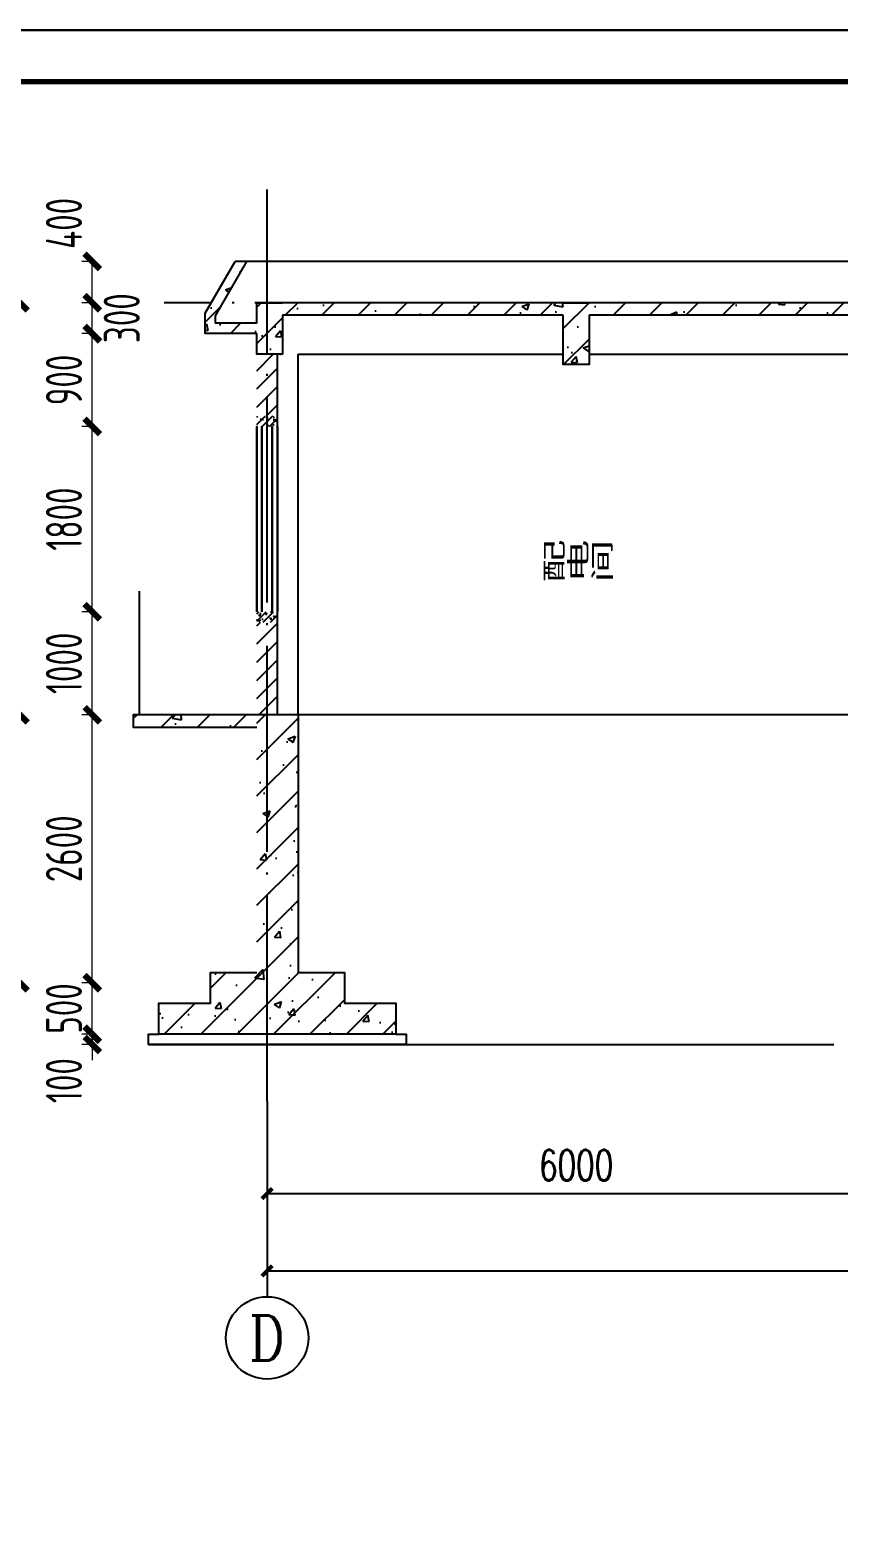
# Model space of a CAD drawing. Header units: millimetres. Extents: x 1742399 to 4898386, y 2481636 to 5226310.
# Drawn here: x 2252150 to 2260000, y 2601581 to 2616214 of the extents above; entities that cross this region are included whole.
import ezdxf
from ezdxf.enums import TextEntityAlignment as Align

# ---------------------------------------------------------------- set-up
doc = ezdxf.new("R2010")
doc.units = ezdxf.units.MM
doc.header["$LTSCALE"] = 1000
doc.linetypes.add('DOTE', pattern=[2.42, 2, -0.2, 0.02, -0.2])
for name, color, linetype in [('AXIS', 3, 'Continuous'), ('AXIS_TEXT', 7, 'Continuous'), ('DOTE', 1, 'DOTE'), ('PUB_DIM', 3, 'Continuous'), ('PUB_TITLE', 4, 'Continuous'), ('TWT_DIM', 3, 'Continuous'), ('YHG_文字', 7, 'Continuous'), ('YHJ_剖面_梁板', 4, 'Continuous'), ('YHJ_平面_砖墙', 4, 'Continuous'), ('YHJ_看线', 144, 'Continuous'), ('YHJ_门窗细线', 160, 'Continuous'), ('附属构件', 6, 'Continuous')]:
    doc.layers.add(name, color=color, linetype=linetype)
doc.styles.add('_TCH_AXIS', font='COMPLEX', dxfattribs={"bigfont": 'GBCBIG'})
doc.styles.add('_TCH_DIM_T3', font='SIMPLEX', dxfattribs={"width": 0.705882, "bigfont": 'GBCBIG'})
doc.styles.add('COMPLEX', font='COMPLEX')
doc.styles.add('TSSD_Rein', font='TSSDENG', dxfattribs={"width": 0.7, "bigfont": '@1HZTXT'})
doc.styles.add('TSSD_REIN_T3', font='tssdeng.shx', dxfattribs={"width": 0.7, "bigfont": 'hztxt.shx'})
doc.dimstyles.new('_TCH_ARCH&&100', dxfattribs={"dimtxt": 350, "dimasz": 150, "dimexe": 100, "dimexo": 200, "dimgap": 100, "dimtad": 1, "dimdec": 0, "dimzin": 0, "dimdsep": 46, "dimtxsty": 'TSSD_REIN_T3', "dimblk": 'ARCHTICK', "dimcen": 0.09, "dimclrt": 7, "dimazin": 2, "dimtfac": 1, "dimtdec": 0, "dimtix": 1, "dimtmove": 2, "dimatfit": 3, "dimfxl": 1, "dimfxlon": 1, "dimtolj": 1, "dimtzin": 0, "dimlwd": 18, "dimlwe": 18, "dimarcsym": 0})
doc.dimstyles.new('_TCH_ARCH_M_M&&100', dxfattribs={"dimtxt": 297.5, "dimasz": 100, "dimexe": 250, "dimexo": 300, "dimgap": 126.25, "dimtad": 1, "dimdec": 0, "dimzin": 0, "dimdsep": 46, "dimtxsty": '_TCH_DIM_T3', "dimblk": 'ARCHTICK', "dimcen": 0.09, "dimclrt": 7, "dimazin": 2, "dimtfac": 1, "dimtdec": 0, "dimtix": 1, "dimtmove": 2, "dimatfit": 3, "dimfxl": 75, "dimtolj": 1, "dimtzin": 0, "dimarcsym": 0})
doc.dimstyles.new('_TWT_ARCH&&100', dxfattribs={"dimtxt": 297.5, "dimasz": 100, "dimexe": 250, "dimexo": 300, "dimgap": 126.25, "dimtad": 1, "dimdec": 0, "dimzin": 0, "dimdsep": 46, "dimtxsty": '_TCH_DIM_T3', "dimblk": 'ARCHTICK', "dimcen": 0.09, "dimclrt": 7, "dimazin": 2, "dimtfac": 1, "dimtdec": 0, "dimtix": 1, "dimtmove": 2, "dimatfit": 3, "dimfxl": 75, "dimtolj": 1, "dimtzin": 0, "dimarcsym": 0})

# ---------------------------------------------------------------- blocks, each defined once
blk = doc.blocks.new('HAYJZ A3')
blk.add_lwpolyline([(4975, -403417), (46975, -403417), (46975, -433117), (4975, -433117), (4975, -403417)])
at = {"const_width": 50}
blk.add_lwpolyline([(7475, -403917), (46475, -403917), (46475, -432617), (7475, -432617), (7475, -403917)], dxfattribs=at)
at = {"layer": 'PUB_TITLE'}
blk.add_lwpolyline([(4975, -433117), (46975, -433117), (46975, -403417), (4975, -403417)], close=True, dxfattribs=at)
blk = doc.blocks.new('_ArchTick')
at = {"color": 0, "linetype": 'ByBlock', "const_width": 0.4}
blk.add_lwpolyline([(-0.5, -0.5), (0.5, 0.5)], dxfattribs=at)
blk = doc.blocks.new('*D435')
at = {"layer": 'Defpoints', "color": 0, "transparency": 16777216}
for p in [(2254450, 2605419), (2269850, 2605419), (2269850, 2604172)]:
    blk.add_point(p, dxfattribs=at)
at = {"layer": 'TWT_DIM', "color": 0, "lineweight": -2, "transparency": 16777216}
for p, q in [((2254450, 2605119), (2254450, 2603922)), ((2269850, 2605119), (2269850, 2603922)), ((2254450, 2604172), (2269850, 2604172))]:
    blk.add_line(p, q, dxfattribs=at)
at = {"layer": 'TWT_DIM', "color": 0, "lineweight": -2, "transparency": 16777216, "xscale": 100, "yscale": 100, "zscale": 100, "rotation": 180}
blk.add_blockref('_ArchTick', (2254450, 2604172), dxfattribs=at)
at = {"layer": 'TWT_DIM', "color": 0, "lineweight": -2, "transparency": 16777216, "xscale": 100, "yscale": 100, "zscale": 100}
blk.add_blockref('_ArchTick', (2269850, 2604172), dxfattribs=at)
at = {"layer": 'TWT_DIM', "color": 7, "transparency": 16777216, "insert": (2262150, 2604447), "char_height": 297.5, "attachment_point": 5, "style": '_TCH_DIM_T3'}
blk.add_mtext('\\A1;15400', dxfattribs=at)
blk = doc.blocks.new('_AXISO')
blk.add_circle((0, 0), 0.5)
at = {"layer": 'AXIS_TEXT', "style": 'COMPLEX', "width": 1.041667}
blk.add_attdef('A', text='', height=0.56, dxfattribs=at).set_placement((-0.25, -0.28), (0.25, -0.28), align=Align.FIT)
blk = doc.blocks.new('*D436')
at = {"layer": 'Defpoints', "color": 0, "transparency": 16777216}
for p in [(2254450, 2605819), (2260450, 2605819), (2260450, 2604923)]:
    blk.add_point(p, dxfattribs=at)
at = {"layer": 'PUB_DIM', "color": 0, "lineweight": -2, "transparency": 16777216}
for p, q in [((2254450, 2605519), (2254450, 2604673)), ((2260450, 2605519), (2260450, 2604673)), ((2254450, 2604923), (2260450, 2604923))]:
    blk.add_line(p, q, dxfattribs=at)
at = {"layer": 'PUB_DIM', "color": 0, "lineweight": -2, "transparency": 16777216, "xscale": 100, "yscale": 100, "zscale": 100, "rotation": 180}
blk.add_blockref('_ArchTick', (2254450, 2604923), dxfattribs=at)
at = {"layer": 'PUB_DIM', "color": 0, "lineweight": -2, "transparency": 16777216, "xscale": 100, "yscale": 100, "zscale": 100}
blk.add_blockref('_ArchTick', (2260450, 2604923), dxfattribs=at)
at = {"layer": 'PUB_DIM', "color": 7, "transparency": 16777216, "insert": (2257450, 2605198), "char_height": 297.5, "attachment_point": 5, "style": '_TCH_DIM_T3'}
blk.add_mtext('\\A1;6000', dxfattribs=at)
blk = doc.blocks.new('*D438')
at = {"layer": 'Defpoints', "color": 0, "transparency": 16777216}
for p in [(2252753, 2606469), (2253482, 2606469), (2253482, 2606369)]:
    blk.add_point(p, dxfattribs=at)
at = {"layer": 'PUB_DIM', "color": 0, "lineweight": 18, "transparency": 16777216}
for p, q in [((2252753, 2606469), (2252753, 2606619)), ((2252754, 2606469), (2252653, 2606469)), ((2252753, 2606369), (2252753, 2606469)), ((2252754, 2606369), (2252653, 2606369)), ((2252753, 2606369), (2252753, 2606219))]:
    blk.add_line(p, q, dxfattribs=at)
at = {"layer": 'PUB_DIM', "color": 0, "lineweight": 18, "transparency": 16777216, "xscale": 150, "yscale": 150, "zscale": 150}
for p, rotation in [((2252753, 2606469), 270), ((2252753, 2606369), 90)]:
    blk.add_blockref('_ArchTick', p, dxfattribs=dict(at, rotation=rotation))
at = {"layer": 'PUB_DIM', "color": 7, "transparency": 16777216, "insert": (2252478, 2606019), "char_height": 350, "attachment_point": 5, "rotation": 90, "style": 'TSSD_REIN_T3'}
blk.add_mtext('\\A1;100', dxfattribs=at)
blk = doc.blocks.new('*D439')
at = {"layer": 'Defpoints', "color": 0, "transparency": 16777216}
for p in [(2252753, 2606969), (2253482, 2606969), (2253482, 2606469)]:
    blk.add_point(p, dxfattribs=at)
at = {"layer": 'PUB_DIM', "color": 0, "lineweight": 18, "transparency": 16777216}
for p, q in [((2252753, 2606969), (2252753, 2607119)), ((2252754, 2606969), (2252653, 2606969)), ((2252753, 2606469), (2252753, 2606969)), ((2252754, 2606469), (2252653, 2606469)), ((2252753, 2606469), (2252753, 2606319))]:
    blk.add_line(p, q, dxfattribs=at)
at = {"layer": 'PUB_DIM', "color": 0, "lineweight": 18, "transparency": 16777216, "xscale": 150, "yscale": 150, "zscale": 150}
for p, rotation in [((2252753, 2606969), 270), ((2252753, 2606469), 90)]:
    blk.add_blockref('_ArchTick', p, dxfattribs=dict(at, rotation=rotation))
at = {"layer": 'PUB_DIM', "color": 7, "transparency": 16777216, "insert": (2252478, 2606719), "char_height": 350, "attachment_point": 5, "rotation": 90, "style": 'TSSD_REIN_T3'}
blk.add_mtext('\\A1;500', dxfattribs=at)
blk = doc.blocks.new('*D440')
at = {"layer": 'Defpoints', "color": 0, "transparency": 16777216}
for p in [(2252753, 2609569), (2253482, 2609569), (2253482, 2606969)]:
    blk.add_point(p, dxfattribs=at)
at = {"layer": 'PUB_DIM', "color": 0, "lineweight": 18, "transparency": 16777216}
for p, q in [((2252754, 2609569), (2252653, 2609569)), ((2252753, 2606969), (2252753, 2609569)), ((2252754, 2606969), (2252653, 2606969))]:
    blk.add_line(p, q, dxfattribs=at)
at = {"layer": 'PUB_DIM', "color": 0, "lineweight": 18, "transparency": 16777216, "xscale": 150, "yscale": 150, "zscale": 150}
for p, rotation in [((2252753, 2609569), 90), ((2252753, 2606969), 270)]:
    blk.add_blockref('_ArchTick', p, dxfattribs=dict(at, rotation=rotation))
at = {"layer": 'PUB_DIM', "color": 7, "transparency": 16777216, "insert": (2252478, 2608269), "char_height": 350, "attachment_point": 5, "rotation": 90, "style": 'TSSD_REIN_T3'}
blk.add_mtext('\\A1;2600', dxfattribs=at)
blk = doc.blocks.new('*D441')
at = {"layer": 'Defpoints', "color": 0, "transparency": 16777216}
for p in [(2252753, 2610569), (2253482, 2610569), (2253482, 2609569)]:
    blk.add_point(p, dxfattribs=at)
at = {"layer": 'PUB_DIM', "color": 0, "lineweight": 18, "transparency": 16777216}
for p, q in [((2252754, 2610569), (2252653, 2610569)), ((2252753, 2609569), (2252753, 2610569)), ((2252754, 2609569), (2252653, 2609569))]:
    blk.add_line(p, q, dxfattribs=at)
at = {"layer": 'PUB_DIM', "color": 0, "lineweight": 18, "transparency": 16777216, "xscale": 150, "yscale": 150, "zscale": 150}
for p, rotation in [((2252753, 2610569), 90), ((2252753, 2609569), 270)]:
    blk.add_blockref('_ArchTick', p, dxfattribs=dict(at, rotation=rotation))
at = {"layer": 'PUB_DIM', "color": 7, "transparency": 16777216, "insert": (2252478, 2610069), "char_height": 350, "attachment_point": 5, "rotation": 90, "style": 'TSSD_REIN_T3'}
blk.add_mtext('\\A1;1000', dxfattribs=at)
blk = doc.blocks.new('*D442')
at = {"layer": 'Defpoints', "color": 0, "transparency": 16777216}
for p in [(2252753, 2612369), (2253482, 2612369), (2253482, 2610569)]:
    blk.add_point(p, dxfattribs=at)
at = {"layer": 'PUB_DIM', "color": 0, "lineweight": 18, "transparency": 16777216}
for p, q in [((2252754, 2612369), (2252653, 2612369)), ((2252753, 2610569), (2252753, 2612369)), ((2252754, 2610569), (2252653, 2610569))]:
    blk.add_line(p, q, dxfattribs=at)
at = {"layer": 'PUB_DIM', "color": 0, "lineweight": 18, "transparency": 16777216, "xscale": 150, "yscale": 150, "zscale": 150}
for p, rotation in [((2252753, 2612369), 90), ((2252753, 2610569), 270)]:
    blk.add_blockref('_ArchTick', p, dxfattribs=dict(at, rotation=rotation))
at = {"layer": 'PUB_DIM', "color": 7, "transparency": 16777216, "insert": (2252478, 2611469), "char_height": 350, "attachment_point": 5, "rotation": 90, "style": 'TSSD_REIN_T3'}
blk.add_mtext('\\A1;1800', dxfattribs=at)
blk = doc.blocks.new('*D443')
at = {"layer": 'Defpoints', "color": 0, "transparency": 16777216}
for p in [(2252753, 2613269), (2253482, 2613269), (2253482, 2612369)]:
    blk.add_point(p, dxfattribs=at)
at = {"layer": 'PUB_DIM', "color": 0, "lineweight": 18, "transparency": 16777216}
for p, q in [((2252754, 2613269), (2252653, 2613269)), ((2252753, 2612369), (2252753, 2613269)), ((2252754, 2612369), (2252653, 2612369))]:
    blk.add_line(p, q, dxfattribs=at)
at = {"layer": 'PUB_DIM', "color": 0, "lineweight": 18, "transparency": 16777216, "xscale": 150, "yscale": 150, "zscale": 150}
for p, rotation in [((2252753, 2613269), 90), ((2252753, 2612369), 270)]:
    blk.add_blockref('_ArchTick', p, dxfattribs=dict(at, rotation=rotation))
at = {"layer": 'PUB_DIM', "color": 7, "transparency": 16777216, "insert": (2252478, 2612819), "char_height": 350, "attachment_point": 5, "rotation": 90, "style": 'TSSD_REIN_T3'}
blk.add_mtext('\\A1;900', dxfattribs=at)
blk = doc.blocks.new('*D444')
at = {"layer": 'Defpoints', "color": 0, "transparency": 16777216}
for p in [(2252753, 2613569), (2253482, 2613569), (2253482, 2613269)]:
    blk.add_point(p, dxfattribs=at)
at = {"layer": 'PUB_DIM', "color": 0, "lineweight": 18, "transparency": 16777216}
for p, q in [((2252754, 2613569), (2252653, 2613569)), ((2252753, 2613269), (2252753, 2613569)), ((2252754, 2613269), (2252653, 2613269))]:
    blk.add_line(p, q, dxfattribs=at)
at = {"layer": 'PUB_DIM', "color": 0, "lineweight": 18, "transparency": 16777216, "xscale": 150, "yscale": 150, "zscale": 150}
for p, rotation in [((2252753, 2613569), 90), ((2252753, 2613269), 270)]:
    blk.add_blockref('_ArchTick', p, dxfattribs=dict(at, rotation=rotation))
at = {"layer": 'PUB_DIM', "color": 7, "transparency": 16777216, "insert": (2253039, 2613419), "char_height": 350, "attachment_point": 5, "rotation": 90, "style": 'TSSD_REIN_T3'}
blk.add_mtext('\\A1;300', dxfattribs=at)
blk = doc.blocks.new('*D445')
at = {"layer": 'Defpoints', "color": 0, "transparency": 16777216}
for p in [(2252753, 2613969), (2253482, 2613969), (2253482, 2613569)]:
    blk.add_point(p, dxfattribs=at)
at = {"layer": 'PUB_DIM', "color": 0, "lineweight": 18, "transparency": 16777216}
for p, q in [((2252754, 2613969), (2252653, 2613969)), ((2252753, 2613569), (2252753, 2613969)), ((2252754, 2613569), (2252653, 2613569))]:
    blk.add_line(p, q, dxfattribs=at)
at = {"layer": 'PUB_DIM', "color": 0, "lineweight": 18, "transparency": 16777216, "xscale": 150, "yscale": 150, "zscale": 150}
for p, rotation in [((2252753, 2613969), 90), ((2252753, 2613569), 270)]:
    blk.add_blockref('_ArchTick', p, dxfattribs=dict(at, rotation=rotation))
at = {"layer": 'PUB_DIM', "color": 7, "transparency": 16777216, "insert": (2252478, 2614339), "char_height": 350, "attachment_point": 5, "rotation": 90, "style": 'TSSD_REIN_T3'}
blk.add_mtext('\\A1;400', dxfattribs=at)
blk = doc.blocks.new('*D446')
at = {"layer": 'Defpoints', "color": 0, "transparency": 16777216}
for p in [(2252051, 2609569), (2253182, 2609569), (2253182, 2606969)]:
    blk.add_point(p, dxfattribs=at)
at = {"layer": 'PUB_DIM', "color": 0, "lineweight": 18, "transparency": 16777216}
for p, q in [((2252052, 2609569), (2251951, 2609569)), ((2252051, 2606969), (2252051, 2609569)), ((2252052, 2606969), (2251951, 2606969))]:
    blk.add_line(p, q, dxfattribs=at)
at = {"layer": 'PUB_DIM', "color": 0, "lineweight": 18, "transparency": 16777216, "xscale": 150, "yscale": 150, "zscale": 150}
for p, rotation in [((2252051, 2609569), 90), ((2252051, 2606969), 270)]:
    blk.add_blockref('_ArchTick', p, dxfattribs=dict(at, rotation=rotation))
at = {"layer": 'PUB_DIM', "color": 7, "transparency": 16777216, "insert": (2251776, 2608269), "char_height": 350, "attachment_point": 5, "rotation": 90, "style": 'TSSD_REIN_T3'}
blk.add_mtext('\\A1;2600', dxfattribs=at)
blk = doc.blocks.new('*D447')
at = {"layer": 'Defpoints', "color": 0, "transparency": 16777216}
for p in [(2252051, 2613569), (2253182, 2613569), (2253182, 2609569)]:
    blk.add_point(p, dxfattribs=at)
at = {"layer": 'PUB_DIM', "color": 0, "lineweight": 18, "transparency": 16777216}
for p, q in [((2252052, 2613569), (2251951, 2613569)), ((2252051, 2609569), (2252051, 2613569)), ((2252052, 2609569), (2251951, 2609569))]:
    blk.add_line(p, q, dxfattribs=at)
at = {"layer": 'PUB_DIM', "color": 0, "lineweight": 18, "transparency": 16777216, "xscale": 150, "yscale": 150, "zscale": 150}
for p, rotation in [((2252051, 2613569), 90), ((2252051, 2609569), 270)]:
    blk.add_blockref('_ArchTick', p, dxfattribs=dict(at, rotation=rotation))
at = {"layer": 'PUB_DIM', "color": 7, "transparency": 16777216, "insert": (2251776, 2611569), "char_height": 350, "attachment_point": 5, "rotation": 90, "style": 'TSSD_REIN_T3'}
blk.add_mtext('\\A1;4000', dxfattribs=at)

msp = doc.modelspace()

# ---------------------------------------------------------------- hatches: boundary and pattern name
h = msp.add_hatch()
h.set_pattern_fill('钢筋混凝土', color=8, scale=20)
h.set_pattern_definition([(45, (-235024.9, -281523.054), (-35.35533906, 35.35533906), []), (50, (-235024.9, -281523.05), (143.4520365, -12.550427), [15, -165]), (355, (-235024.9, -281523.05), (-27.750267, 150.438427), [12, -132]), (100.4514, (-235012.94, -281524.1), (115.7018763, 137.8879084), [12.748038, -140.2284224]), (46.1842, (-235024.9, -281483.05), (213.44821, -33.103803), [22.5, -247.5]), (96.6356, (-235007.11, -281485.81), (186.932541, 194.823574), [19.122058, -210.3426]), (351.1842, (-235024.9, -281483.05), (186.932389, 194.82372), [18, -198]), (21, (-235004.9, -281493.05), (119.3814104, -80.523778), [15, -165]), (326, (-235004.9, -281493.05), (48.6630664, 145.030009), [12, -132]), (71.4514, (-234994.95, -281499.76), (168.0445257, 64.5060993), [12.748038, -140.2284224]), (37.5, (-235024.9, -281523.054), (2.43197106, 66.5787708), [0, -130.4, 0, -134, 0, -132.5]), (7.5, (-235024.9, -281523.054), (52.6139075, 78.8823424), [0, -76.4, 0, -127.4, 0, -50.5]), (327.5, (-235069.5, -281523.054), (106.7644872, -4.51097435), [0, -50, 0, -156, 0, -207]), (317.5, (-235089.5, -281523.05), (116.6372339, 20.0209965), [0, -65, 0, -103.6, 0, -147])])
h.paths.add_polyline_path([(2254450.4, 2610569.2), (2254550.4, 2610569.2), (2254550.4, 2610469.2), (2254450.4, 2610469.2)])
h.paths.add_polyline_path([(2254350.4, 2610569.2), (2254450.4, 2610569.2), (2254450.4, 2610469.2), (2254350.4, 2610469.2)])
h.paths.add_polyline_path([(2254450.4, 2612469.2), (2254550.4, 2612469.2), (2254550.4, 2612369.2), (2254450.4, 2612369.2)])
h.paths.add_polyline_path([(2254350.4, 2612469.2), (2254450.4, 2612469.2), (2254450.4, 2612369.2), (2254350.4, 2612369.2)])
h = msp.add_hatch()
h.set_pattern_fill('钢筋混凝土', color=8, scale=100)
h.set_pattern_definition([(45, (0, 0), (-176.776695, 176.776695), []), (50, (0, 0), (717.26018, -62.75213), [75, -825]), (355, (0, 0), (-138.75133, 752.19213), [60, -660]), (100.4514, (59.8, -5.2), (578.50938, 689.43954), [63.74019, -701.14211]), (46.1842, (0, 200), (1067.24105, -165.51901), [112.5, -1237.5]), (96.6356, (88.9, 186.2), (934.6627, 974.11787), [95.6103, -1051.713]), (351.1842, (0, 200), (934.66195, 974.1186), [90, -990]), (21, (100, 150), (596.90705, -402.61889), [75, -825]), (326, (100, 150), (243.31533, 725.15005), [60, -660]), (71.4514, (149.74, 116.45), (840.22263, 322.5305), [63.74019, -701.14211]), (37.5, (0, 0), (12.159855, 332.893854), [0, -652, 0, -670, 0, -662.5]), (7.5, (0, 0), (263.069537, 394.411712), [0, -382, 0, -637, 0, -252.5]), (327.5, (-223, 0), (533.822436, -22.554872), [0, -250, 0, -780, 0, -1035]), (317.5, (-323, 0), (583.18617, 100.10498), [0, -325, 0, -518, 0, -735])])
h.paths.add_polyline_path([(2254350.4, 2609569.2), (2253150.4, 2609569.2), (2253150.4, 2609449.2), (2254350.4, 2609449.2)])
h = msp.add_hatch()
h.set_pattern_fill('钢筋混凝土', color=8, scale=100)
h.set_pattern_definition([(45, (-235024.9, -281523.05), (-176.776695, 176.776695), []), (50, (-235024.9, -281523.05), (717.26018, -62.752135), [75, -825]), (355, (-235024.9, -281523.05), (-138.75133, 752.19213), [60, -660]), (100.4514, (-234965.1, -281528.3), (578.50938, 689.43954), [63.74019, -701.14211]), (46.1842, (-235024.9, -281323.05), (1067.24105, -165.51901), [112.5, -1237.5]), (96.6356, (-234936, -281336.8), (934.6627, 974.11787), [95.6103, -1051.713]), (351.1842, (-235024.9, -281323), (934.66195, 974.1186), [90, -990]), (21, (-234924.9, -281373.05), (596.90705, -402.61889), [75, -825]), (326, (-234924.9, -281373.05), (243.31533, 725.15005), [60, -660]), (71.4514, (-234875.16, -281406.6), (840.22263, 322.5305), [63.74019, -701.14211]), (37.5, (-235024.9, -281523.05), (12.159855, 332.893854), [0, -652, 0, -670, 0, -662.5]), (7.5, (-235024.9, -281523.05), (263.069537, 394.411712), [0, -382, 0, -637, 0, -252.5]), (327.5, (-235247.9, -281523.05), (533.822436, -22.554872), [0, -250, 0, -780, 0, -1035]), (317.5, (-235347.9, -281523.05), (583.18617, 100.10498), [0, -325, 0, -518, 0, -735])])
h.paths.add_polyline_path([(2254450.4, 2609569.2), (2254750.4, 2609569.2), (2254750.4, 2607069.2), (2255200.4, 2607069.2), (2255200.4, 2606769.2), (2255700.4, 2606769.2), (2255700.4, 2606469.2), (2254750.4, 2606469.2), (2254450.4, 2606469.2)])
h.paths.add_polyline_path([(2253400.4, 2606769.2), (2253900.4, 2606769.2), (2253900.4, 2607069.2), (2254350.4, 2607069.2), (2254350.4, 2609569.2), (2254450.4, 2609569.2), (2254450.4, 2606469.2), (2253900.4, 2606469.2), (2253400.4, 2606469.2)])
at = {"layer": 'YHJ_剖面_梁板'}
h = msp.add_hatch(dxfattribs=at)
h.set_pattern_fill('钢筋混凝土', color=8, scale=100)
h.set_pattern_definition([(45, (39193.54, 5217.98), (-176.776695, 176.776695), []), (50, (39193.54, 5218), (717.26018, -62.75213), [75, -825]), (355, (39193.54, 5218), (-138.75133, 752.19213), [60, -660]), (100.4514, (39253.3, 5212.75), (578.50938, 689.43954), [63.74019, -701.14211]), (46.1842, (39193.54, 5418), (1067.24105, -165.51901), [112.5, -1237.5]), (96.6356, (39282.5, 5404.2), (934.6627, 974.11787), [95.6103, -1051.713]), (351.1842, (39193.5, 5418), (934.66195, 974.1186), [90, -990]), (21, (39293.54, 5368), (596.90705, -402.61889), [75, -825]), (326, (39293.54, 5368), (243.31533, 725.15005), [60, -660]), (71.4514, (39343.3, 5334.4), (840.22263, 322.5305), [63.74019, -701.14211]), (37.5, (39193.54, 5217.98), (12.159855, 332.893854), [0, -652, 0, -670, 0, -662.5]), (7.5, (39193.54, 5218), (263.069537, 394.411712), [0, -382, 0, -637, 0, -252.5]), (327.5, (38970.54, 5217.98), (533.822436, -22.554872), [0, -250, 0, -780, 0, -1035]), (317.5, (38870.54, 5218), (583.18617, 100.10498), [0, -325, 0, -518, 0, -735])])
h.paths.add_polyline_path([(2260450.4, 2613449.2), (2260325.4, 2613449.2), (2260325.4, 2612969.2), (2260450.4, 2612969.2)], flags=17)
h.paths.add_polyline_path([(2260575.4, 2613449.2), (2260450.4, 2613449.2), (2260450.4, 2612969.2), (2260575.4, 2612969.2)], flags=17)
h.paths.add_polyline_path([(2265275.4, 2613449.2), (2269700.4, 2613449.2), (2269700.4, 2612969.2), (2269750.4, 2612969.2), (2269850.4, 2612969.2), (2269850.4, 2613569.2), (2269700.4, 2613569.2), (2260450.4, 2613569.2), (2260450.4, 2613449.2), (2260575.4, 2613449.2), (2265025.4, 2613449.2), (2265025.4, 2612969.2), (2265275.4, 2612969.2)])
h.paths.add_polyline_path([(2260450.4, 2613569.2), (2254450.4, 2613569.2), (2254450.4, 2613069.2), (2254600.4, 2613069.2), (2254600.4, 2613449.2), (2257325.4, 2613449.2), (2257325.4, 2612969.2), (2257575.4, 2612969.2), (2257575.4, 2613449.2), (2260450.4, 2613449.2)])
h.paths.add_polyline_path([(2254450.4, 2613569.2), (2254350.4, 2613569.2), (2254350.4, 2613369.2), (2253950.4, 2613369.2), (2253950.4, 2613442.4), (2254023.6, 2613569.2), (2253908.1, 2613569.2), (2253850.4, 2613469.2), (2253850.4, 2613269.2), (2254350.4, 2613269.2), (2254350.4, 2613069.2), (2254450.4, 2613069.2)])
h.paths.add_polyline_path([(2254254.5, 2613969.2), (2254139, 2613969.2), (2253908.1, 2613569.2), (2254023.6, 2613569.2)])
h.paths.add_polyline_path([(2269950.4, 2613569.2), (2269850.4, 2613569.2), (2269850.4, 2612969.2), (2269950.4, 2612969.2)])
h.paths.add_polyline_path([(2270450.4, 2613469.2), (2270392.6, 2613569.2), (2270277.2, 2613569.2), (2270350.4, 2613442.4), (2270350.4, 2613369.2), (2269950.4, 2613369.2), (2269950.4, 2613269.2), (2270450.4, 2613269.2)])
h.paths.add_polyline_path([(2270161.7, 2613969.2), (2270046.2, 2613969.2), (2270277.2, 2613569.2), (2270392.6, 2613569.2)])
h = msp.add_hatch(dxfattribs=at)
h.set_pattern_fill('普通砖', color=8, scale=50)
h.set_pattern_definition([(45, (39193.54, 5307.74), (-88.388383, 88.388383), [])])
h.paths.add_polyline_path([(2260550.4, 2612069.2), (2260450.4, 2612069.2), (2260450.4, 2612969.2), (2260550.4, 2612969.2)])
h.paths.add_polyline_path([(2260350.4, 2612969.2), (2260450.4, 2612969.2), (2260450.4, 2612069.2), (2260350.4, 2612069.2)])
h.paths.add_polyline_path([(2254550.4, 2612469.2), (2254450.4, 2612469.2), (2254450.4, 2613069.2), (2254550.4, 2613069.2)])
h.paths.add_polyline_path([(2254450.4, 2612469.2), (2254350.4, 2612469.2), (2254350.4, 2613069.2), (2254450.4, 2613069.2)])
h.paths.add_polyline_path([(2254450.4, 2610469.2), (2254550.4, 2610469.2), (2254550.4, 2609569.2), (2254450.4, 2609569.2)])
h.paths.add_polyline_path([(2254350.4, 2610469.2), (2254450.4, 2610469.2), (2254450.4, 2609569.2), (2254350.4, 2609569.2)])

# ---------------------------------------------------------------- linework, layer by layer
at = {"layer": 'AXIS'}
msp.add_line((2254450.4, 2605819.2), (2254450.4, 2603921.7), dxfattribs=at)
at = {"layer": 'DOTE', "linetype": 'DOTE'}
for p, q in [((2254450.4, 2605819.2), (2254450.4, 2614669.2)), ((2270850.4, 2609569.2), (2253450.4, 2609569.2))]:
    msp.add_line(p, q, dxfattribs=at)
at = {"layer": 'DOTE'}
msp.add_line((2270850.4, 2613569.2), (2253450.4, 2613569.2), dxfattribs=at)
at = {"layer": 'YHJ_剖面_梁板'}
for p, q in [((2269950.4, 2613569.2), (2254350.4, 2613569.2)), ((2257325.4, 2613449.2), (2254600.4, 2613449.2)), ((2265025.4, 2613449.2), (2257575.4, 2613449.2)), ((2254550.4, 2609569.2), (2254550.4, 2613069.2))]:
    msp.add_line(p, q, dxfattribs=at)
at = {"layer": 'YHJ_剖面_梁板', "const_width": 0.0000001}
for points in [[(2254350.4, 2613269.2), (2253850.4, 2613269.2), (2253850.4, 2613469.2), (2254139, 2613969.2)], [(2254350.4, 2607069.2), (2254350.4, 2613269.2)], [(2270250.4, 2606469.2), (2270350.4, 2606469.2), (2270350.4, 2606369.2), (2260050.4, 2606369.2), (2259950.4, 2606369.2), (2259950.4, 2606469.2), (2260050.4, 2606469.2)]]:
    msp.add_lwpolyline(points, dxfattribs=at)
at = {"layer": 'YHJ_剖面_梁板'}
for points in [[(2254350.4, 2613269.2), (2253850.4, 2613269.2), (2253850.4, 2613469.2), (2254139, 2613969.2)], [(2254350.4, 2613369.2), (2253950.4, 2613369.2), (2253950.4, 2613442.4), (2254254.5, 2613969.2)], [(2254254.5, 2613969.2), (2254139, 2613969.2)], [(2254350.4, 2613369.2), (2254350.4, 2613569.2), (2254600.4, 2613569.2)], [(2254600.4, 2613449.2), (2254600.4, 2613069.2), (2254350.4, 2613069.2), (2254350.4, 2613269.2)], [(2257325.4, 2613569.2), (2257575.4, 2613569.2)], [(2257575.4, 2613449.2), (2257575.4, 2612969.2), (2257325.4, 2612969.2), (2257325.4, 2613449.2)], [(2254350.4, 2609569.2), (2253150.4, 2609569.2), (2253150.4, 2609449.2), (2254350.4, 2609449.2)], [(2254750.4, 2609569.2), (2254750.4, 2607069.2)], [(2254750.4, 2607069.2), (2255200.4, 2607069.2), (2255200.4, 2606769.2), (2255700.4, 2606769.2), (2255700.4, 2606469.2), (2254750.4, 2606469.2), (2253900.4, 2606469.2), (2253400.4, 2606469.2), (2253400.4, 2606769.2), (2253900.4, 2606769.2), (2253900.4, 2607069.2), (2254350.4, 2607069.2)], [(2255700.4, 2606469.2), (2255800.4, 2606469.2), (2255800.4, 2606369.2), (2253400.4, 2606369.2), (2253300.4, 2606369.2), (2253300.4, 2606469.2), (2253400.4, 2606469.2)], [(2253300.4, 2606369.2), (2259950.4, 2606369.2)]]:
    msp.add_lwpolyline(points, dxfattribs=at)
at = {"layer": 'YHJ_剖面_梁板', "const_width": 0.0000001}
for points in [[(2254550.4, 2612369.2), (2254350.4, 2612369.2), (2254350.4, 2612469.2), (2254550.4, 2612469.2)], [(2254550.4, 2610469.2), (2254350.4, 2610469.2), (2254350.4, 2610569.2), (2254550.4, 2610569.2)]]:
    msp.add_lwpolyline(points, close=True, dxfattribs=at)
at = {"layer": 'YHJ_平面_砖墙'}
msp.add_lwpolyline([(2269750.4, 2609569.2), (2254350.4, 2609569.2)], dxfattribs=at)
at = {"layer": 'YHJ_看线'}
for p, q in [((2270046.2, 2613969.2), (2254254.5, 2613969.2)), ((2254750.4, 2609569.2), (2254750.4, 2613069.2))]:
    msp.add_line(p, q, dxfattribs=at)
for points in [[(2254750.4, 2613069.2), (2257325.4, 2613069.2)], [(2257575.4, 2613069.2), (2260325.4, 2613069.2)]]:
    msp.add_lwpolyline(points, dxfattribs=at)
at = {"layer": 'YHJ_门窗细线'}
for points in [[(2254350.4, 2610569.2), (2254350.4, 2610569.2), (2254350.4, 2612369.2), (2254350.4, 2612369.2)], [(2254400.4, 2610569.2), (2254400.4, 2610569.2), (2254400.4, 2612369.2), (2254400.4, 2612369.2)], [(2254500.4, 2610569.2), (2254500.4, 2610569.2), (2254500.4, 2612369.2), (2254500.4, 2612369.2)], [(2254550.4, 2610569.2), (2254550.4, 2610569.2), (2254550.4, 2612369.2), (2254550.4, 2612369.2)]]:
    msp.add_lwpolyline(points, close=True, dxfattribs=at)
at = {"layer": '附属构件'}
msp.add_lwpolyline([(2253210.4, 2609569.2), (2253210.4, 2610769.2)], dxfattribs=at)

# ---------------------------------------------------------------- block references
msp.add_blockref('HAYJZ A3', (2238308.5, 3019631.2))
at = {"layer": 'AXIS'}
ref = msp.add_blockref('_AXISO', (2254450.4, 2603521.7), dxfattribs=dict(at, xscale=800, yscale=800, zscale=800))
ref.add_attrib('A', 'D', dxfattribs={"layer": 'AXIS_TEXT', "height": 435.3, "style": '_TCH_AXIS'}).set_placement((2254274.2, 2603304.1), (2254626.5, 2603304.1), align=Align.FIT)

# ---------------------------------------------------------------- texts
at = {"layer": 'YHG_文字', "style": 'TSSD_Rein', "width": 0.7}
msp.add_text('配电间', height=350, dxfattribs=at).set_placement((2257117.5, 2610868.1))

# ---------------------------------------------------------------- dimensions: what is measured, and where the dimension line sits
at = {"layer": 'PUB_DIM'}
for base, p1, p2, picture, middle in [((2252753.3, 2613969.2), (2253481.6, 2613569.2), (2253481.6, 2613969.2), '*D445', (2252478.3, 2614339.2)), ((2252753.3, 2613569.2), (2253481.6, 2613269.2), (2253481.6, 2613569.2), '*D444', (2253039.3, 2613419.2)), ((2252753.3, 2606469.2), (2253481.6, 2606369.2), (2253481.6, 2606469.2), '*D438', (2252478.3, 2606019.2))]:
    dim = msp.add_linear_dim(base=base, p1=p1, p2=p2, angle=90, dimstyle='_TCH_ARCH&&100', dxfattribs=at)
    dim.commit()
    dim.dimension.update_dxf_attribs({"geometry": picture, "text_midpoint": middle, "dimtype": 161})
for p1, p2, distance, dimstyle, picture, middle in [((2253181.6, 2609569.2), (2253181.6, 2613569.2), 1130.5, '_TCH_ARCH&&100', '*D447', (2251776.1, 2611569.2)), ((2253481.6, 2612369.2), (2253481.6, 2613269.2), 728.3, '_TCH_ARCH&&100', '*D443', (2252478.3, 2612819.2)), ((2253481.6, 2610569.2), (2253481.6, 2612369.2), 728.3, '_TCH_ARCH&&100', '*D442', (2252478.3, 2611469.2)), ((2253481.6, 2609569.2), (2253481.6, 2610569.2), 728.3, '_TCH_ARCH&&100', '*D441', (2252478.3, 2610069.2)), ((2253181.6, 2606969.2), (2253181.6, 2609569.2), 1130.5, '_TCH_ARCH&&100', '*D446', (2251776.1, 2608269.2)), ((2253481.6, 2606969.2), (2253481.6, 2609569.2), 728.3, '_TCH_ARCH&&100', '*D440', (2252478.3, 2608269.2)), ((2253481.6, 2606469.2), (2253481.6, 2606969.2), 728.3, '_TCH_ARCH&&100', '*D439', (2252478.3, 2606719.2)), ((2254450.4, 2605819.2), (2260450.4, 2605819.2), -895.8, '_TCH_ARCH_M_M&&100', '*D436', (2257450.4, 2605198.4))]:
    dim = msp.add_aligned_dim(p1=p1, p2=p2, distance=distance, dimstyle=dimstyle, dxfattribs=at)
    dim.commit()
    dim.dimension.update_dxf_attribs({"geometry": picture, "text_midpoint": middle})
at = {"layer": 'TWT_DIM'}
dim = msp.add_aligned_dim(p1=(2254450.4, 2605419.2), p2=(2269850.4, 2605419.2), distance=-1247.5, dimstyle='_TWT_ARCH&&100', dxfattribs=at)
dim.commit()
dim.dimension.update_dxf_attribs({"geometry": '*D435', "text_midpoint": (2262150.4, 2604446.7)})

doc.saveas('drawing.dxf')
